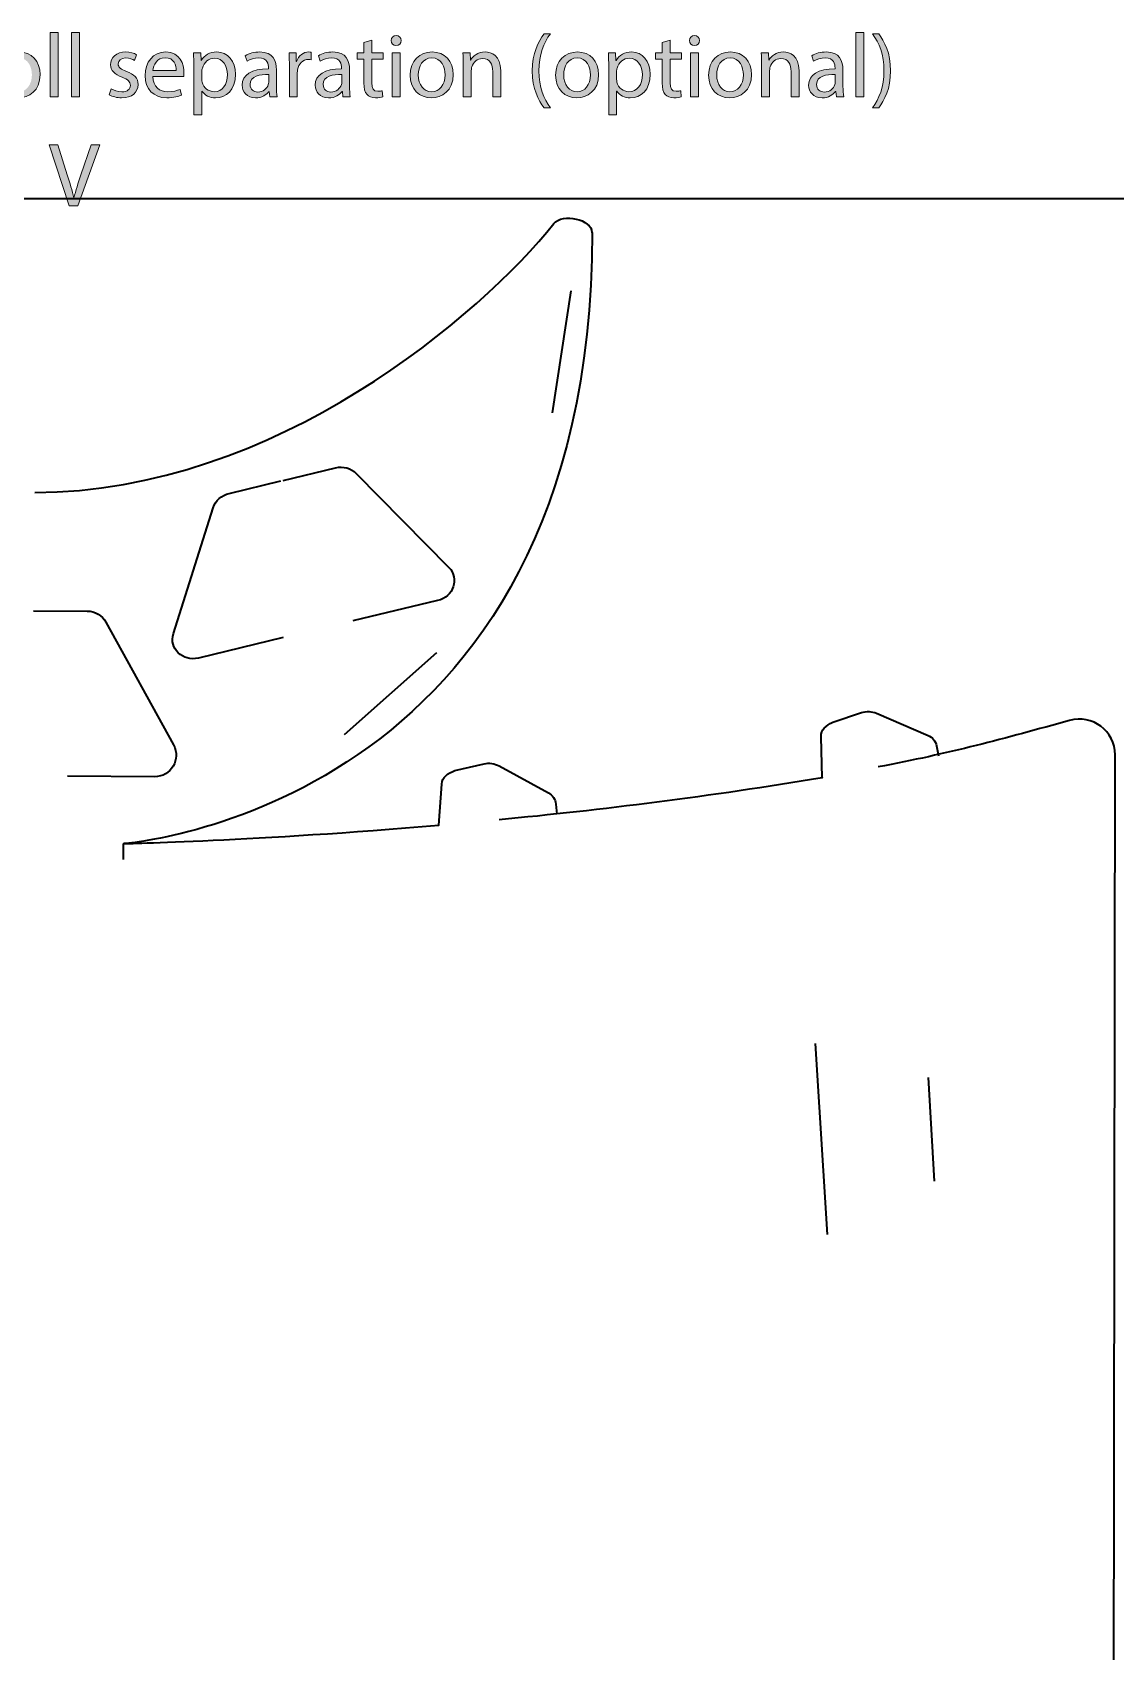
# Model space of a CAD drawing. Header units: inches. Extents: x 8 to 1056, y -872 to -100.
# Drawn here: x 488 to 639.4, y -326.5 to -100.2 of the extents above; entities that cross this region are included whole.
import ezdxf

# ---------------------------------------------------------------- set-up
doc = ezdxf.new("R2010")
doc.units = ezdxf.units.IN
doc.header["$MEASUREMENT"] = 0
doc.layers.add('Layer 1', color=7, linetype='Continuous')

# ---------------------------------------------------------------- blocks, each defined once
blk = doc.blocks.new('block 2')
at = {"layer": 'Layer 1', "true_color": 0x231f20}
h = blk.add_hatch(color=179, dxfattribs=at)
h.dxf.hatch_style = 2
h.paths.add_polyline_path([(490.5, -100.24), (491.61, -100.24), (491.61, -109.25), (490.5, -109.25)])
h = blk.add_hatch(color=179, dxfattribs=at)
h.dxf.hatch_style = 2
h.paths.add_polyline_path([(493.49, -100.24), (494.61, -100.24), (494.61, -109.25), (493.49, -109.25)])
h = blk.add_hatch(color=179, dxfattribs=at)
h.dxf.hatch_style = 2
edge = h.paths.add_edge_path()
edge.add_spline(control_points=[(535.43, -101.34), (535.43, -101.34), (535.43, -103.11), (535.43, -103.11), (535.43, -103.11), (537.03, -103.11), (537.03, -103.11), (537.03, -103.11), (537.03, -103.96), (537.03, -103.96), (537.03, -103.96), (535.43, -103.96), (535.43, -103.96), (535.43, -103.96), (535.43, -107.27), (535.43, -107.27), (535.43, -108.03), (535.64, -108.46), (536.27, -108.46), (536.56, -108.46), (536.77, -108.43), (536.91, -108.39), (536.91, -108.39), (536.96, -109.23), (536.96, -109.23), (536.75, -109.32), (536.41, -109.38), (535.97, -109.38), (535.45, -109.38), (535.03, -109.21), (534.77, -108.91), (534.45, -108.58), (534.34, -108.03), (534.34, -107.31), (534.34, -107.31), (534.34, -103.96), (534.34, -103.96), (534.34, -103.96), (533.38, -103.96), (533.38, -103.96), (533.38, -103.96), (533.38, -103.11), (533.38, -103.11), (533.38, -103.11), (534.34, -103.11), (534.34, -103.11), (534.34, -103.11), (534.34, -101.63), (534.34, -101.63), (534.34, -101.63), (535.43, -101.34), (535.43, -101.34)], knot_values=[0, 0, 0, 0, 1, 1, 1, 2, 2, 2, 3, 3, 3, 4, 4, 4, 5, 5, 5, 6, 6, 6, 7, 7, 7, 8, 8, 8, 9, 9, 9, 10, 10, 10, 11, 11, 11, 12, 12, 12, 13, 13, 13, 14, 14, 14, 15, 15, 15, 16, 16, 16, 17, 17, 17, 17], degree=3, periodic=1)
h = blk.add_hatch(color=179, dxfattribs=at)
h.dxf.hatch_style = 2
edge = h.paths.add_edge_path()
edge.add_spline(control_points=[(539.53, -101.38), (539.54, -101.76), (539.26, -102.06), (538.82, -102.06), (538.43, -102.06), (538.15, -101.76), (538.15, -101.38), (538.15, -100.99), (538.44, -100.68), (538.84, -100.68), (539.26, -100.68), (539.53, -100.99), (539.53, -101.38)], knot_values=[0, 0, 0, 0, 1, 1, 1, 2, 2, 2, 3, 3, 3, 4, 4, 4, 4], degree=3, periodic=1)
h.paths.add_polyline_path([(538.29, -109.25), (538.29, -103.11), (539.4, -103.11), (539.4, -109.25)])
h = blk.add_hatch(color=179, dxfattribs=at)
h.dxf.hatch_style = 2
edge = h.paths.add_edge_path()
edge.add_spline(control_points=[(560.4, -100.44), (559.47, -101.68), (558.8, -103.33), (558.8, -105.63), (558.8, -107.89), (559.49, -109.52), (560.4, -110.79), (560.4, -110.79), (559.52, -110.79), (559.52, -110.79), (558.72, -109.73), (557.86, -108.11), (557.86, -105.63), (557.87, -103.13), (558.72, -101.51), (559.52, -100.44), (559.52, -100.44), (560.4, -100.44), (560.4, -100.44)], knot_values=[0, 0, 0, 0, 1, 1, 1, 2, 2, 2, 3, 3, 3, 4, 4, 4, 5, 5, 5, 6, 6, 6, 6], degree=3, periodic=1)
h = blk.add_hatch(color=179, dxfattribs=at)
h.dxf.hatch_style = 2
edge = h.paths.add_edge_path()
edge.add_spline(control_points=[(577.12, -101.34), (577.12, -101.34), (577.12, -103.11), (577.12, -103.11), (577.12, -103.11), (578.72, -103.11), (578.72, -103.11), (578.72, -103.11), (578.72, -103.96), (578.72, -103.96), (578.72, -103.96), (577.12, -103.96), (577.12, -103.96), (577.12, -103.96), (577.12, -107.27), (577.12, -107.27), (577.12, -108.03), (577.34, -108.46), (577.96, -108.46), (578.25, -108.46), (578.47, -108.43), (578.61, -108.39), (578.61, -108.39), (578.66, -109.23), (578.66, -109.23), (578.44, -109.32), (578.1, -109.38), (577.67, -109.38), (577.15, -109.38), (576.73, -109.21), (576.46, -108.91), (576.14, -108.58), (576.03, -108.03), (576.03, -107.31), (576.03, -107.31), (576.03, -103.96), (576.03, -103.96), (576.03, -103.96), (575.08, -103.96), (575.08, -103.96), (575.08, -103.96), (575.08, -103.11), (575.08, -103.11), (575.08, -103.11), (576.03, -103.11), (576.03, -103.11), (576.03, -103.11), (576.03, -101.63), (576.03, -101.63), (576.03, -101.63), (577.12, -101.34), (577.12, -101.34)], knot_values=[0, 0, 0, 0, 1, 1, 1, 2, 2, 2, 3, 3, 3, 4, 4, 4, 5, 5, 5, 6, 6, 6, 7, 7, 7, 8, 8, 8, 9, 9, 9, 10, 10, 10, 11, 11, 11, 12, 12, 12, 13, 13, 13, 14, 14, 14, 15, 15, 15, 16, 16, 16, 17, 17, 17, 17], degree=3, periodic=1)
h = blk.add_hatch(color=179, dxfattribs=at)
h.dxf.hatch_style = 2
edge = h.paths.add_edge_path()
edge.add_spline(control_points=[(581.22, -101.38), (581.24, -101.76), (580.96, -102.06), (580.51, -102.06), (580.12, -102.06), (579.84, -101.76), (579.84, -101.38), (579.84, -100.99), (580.13, -100.68), (580.54, -100.68), (580.96, -100.68), (581.22, -100.99), (581.22, -101.38)], knot_values=[0, 0, 0, 0, 1, 1, 1, 2, 2, 2, 3, 3, 3, 4, 4, 4, 4], degree=3, periodic=1)
h.paths.add_polyline_path([(579.98, -109.25), (579.98, -103.11), (581.1, -103.11), (581.1, -109.25)])
h = blk.add_hatch(color=179, dxfattribs=at)
h.dxf.hatch_style = 2
h.paths.add_polyline_path([(603.09, -100.24), (604.21, -100.24), (604.21, -109.25), (603.09, -109.25)])
h = blk.add_hatch(color=179, dxfattribs=at)
h.dxf.hatch_style = 2
edge = h.paths.add_edge_path()
edge.add_spline(control_points=[(605.42, -110.79), (606.32, -109.53), (607.02, -107.88), (607.02, -105.59), (607.02, -103.32), (606.33, -101.7), (605.42, -100.44), (605.42, -100.44), (606.28, -100.44), (606.28, -100.44), (607.09, -101.48), (607.94, -103.11), (607.94, -105.61), (607.94, -108.1), (607.09, -109.71), (606.28, -110.79), (606.28, -110.79), (605.42, -110.79), (605.42, -110.79)], knot_values=[0, 0, 0, 0, 1, 1, 1, 2, 2, 2, 3, 3, 3, 4, 4, 4, 5, 5, 5, 6, 6, 6, 6], degree=3, periodic=1)
h = blk.add_hatch(color=179, dxfattribs=at)
h.dxf.hatch_style = 2
edge = h.paths.add_edge_path()
edge.add_spline(control_points=[(489.09, -106.13), (489.09, -108.4), (487.51, -109.39), (486.03, -109.39), (484.36, -109.39), (483.08, -108.17), (483.08, -106.23), (483.08, -104.17), (484.43, -102.97), (486.13, -102.97), (487.89, -102.97), (489.09, -104.25), (489.09, -106.13)], knot_values=[0, 0, 0, 0, 1, 1, 1, 2, 2, 2, 3, 3, 3, 4, 4, 4, 4], degree=3, periodic=1)
edge = h.paths.add_edge_path()
edge.add_spline(control_points=[(484.21, -106.19), (484.21, -107.54), (484.98, -108.55), (486.08, -108.55), (487.14, -108.55), (487.94, -107.55), (487.94, -106.17), (487.94, -105.12), (487.42, -103.8), (486.1, -103.8), (484.78, -103.8), (484.21, -105.02), (484.21, -106.19)], knot_values=[0, 0, 0, 0, 1, 1, 1, 2, 2, 2, 3, 3, 3, 4, 4, 4, 4], degree=3, periodic=1)
h = blk.add_hatch(color=179, dxfattribs=at)
h.dxf.hatch_style = 2
edge = h.paths.add_edge_path()
edge.add_spline(control_points=[(499.03, -108.11), (499.36, -108.32), (499.94, -108.55), (500.5, -108.55), (501.32, -108.55), (501.7, -108.15), (501.7, -107.64), (501.7, -107.11), (501.38, -106.81), (500.55, -106.51), (499.45, -106.12), (498.93, -105.51), (498.93, -104.77), (498.93, -103.78), (499.73, -102.97), (501.05, -102.97), (501.67, -102.97), (502.22, -103.14), (502.56, -103.35), (502.56, -103.35), (502.28, -104.16), (502.28, -104.16), (502.04, -104.01), (501.6, -103.8), (501.02, -103.8), (500.36, -103.8), (500, -104.19), (500, -104.64), (500, -105.15), (500.36, -105.38), (501.16, -105.68), (502.23, -106.09), (502.78, -106.62), (502.78, -107.54), (502.78, -108.62), (501.94, -109.38), (500.48, -109.38), (499.8, -109.38), (499.18, -109.21), (498.75, -108.96), (498.75, -108.96), (499.03, -108.11), (499.03, -108.11)], knot_values=[0, 0, 0, 0, 1, 1, 1, 2, 2, 2, 3, 3, 3, 4, 4, 4, 5, 5, 5, 6, 6, 6, 7, 7, 7, 8, 8, 8, 9, 9, 9, 10, 10, 10, 11, 11, 11, 12, 12, 12, 13, 13, 13, 14, 14, 14, 14], degree=3, periodic=1)
h = blk.add_hatch(color=179, dxfattribs=at)
h.dxf.hatch_style = 2
edge = h.paths.add_edge_path()
edge.add_spline(control_points=[(504.83, -106.38), (504.86, -107.89), (505.82, -108.52), (506.94, -108.52), (507.74, -108.52), (508.22, -108.38), (508.64, -108.2), (508.64, -108.2), (508.83, -109), (508.83, -109), (508.44, -109.18), (507.77, -109.38), (506.79, -109.38), (504.9, -109.38), (503.77, -108.13), (503.77, -106.28), (503.77, -104.43), (504.86, -102.97), (506.65, -102.97), (508.66, -102.97), (509.19, -104.73), (509.19, -105.86), (509.19, -106.09), (509.16, -106.27), (509.15, -106.38), (509.15, -106.38), (504.83, -106.38), (504.83, -106.38)], knot_values=[0, 0, 0, 0, 1, 1, 1, 2, 2, 2, 3, 3, 3, 4, 4, 4, 5, 5, 5, 6, 6, 6, 7, 7, 7, 8, 8, 8, 9, 9, 9, 9], degree=3, periodic=1)
edge = h.paths.add_edge_path()
edge.add_spline(control_points=[(508.11, -105.58), (508.12, -104.87), (507.82, -103.77), (506.56, -103.77), (505.43, -103.77), (504.94, -104.81), (504.85, -105.58), (504.85, -105.58), (508.11, -105.58), (508.11, -105.58)], knot_values=[0, 0, 0, 0, 1, 1, 1, 2, 2, 2, 3, 3, 3, 3], degree=3, periodic=1)
h = blk.add_hatch(color=179, dxfattribs=at)
h.dxf.hatch_style = 2
edge = h.paths.add_edge_path()
edge.add_spline(control_points=[(510.57, -105.11), (510.57, -104.32), (510.55, -103.69), (510.52, -103.11), (510.52, -103.11), (511.53, -103.11), (511.53, -103.11), (511.53, -103.11), (511.58, -104.16), (511.58, -104.16), (511.58, -104.16), (511.6, -104.16), (511.6, -104.16), (512.06, -103.41), (512.78, -102.97), (513.79, -102.97), (515.27, -102.97), (516.39, -104.22), (516.39, -106.09), (516.39, -108.3), (515.04, -109.39), (513.6, -109.39), (512.78, -109.39), (512.07, -109.04), (511.7, -108.43), (511.7, -108.43), (511.68, -108.43), (511.68, -108.43), (511.68, -108.43), (511.68, -111.77), (511.68, -111.77), (511.68, -111.77), (510.57, -111.77), (510.57, -111.77), (510.57, -111.77), (510.57, -105.11), (510.57, -105.11)], knot_values=[0, 0, 0, 0, 1, 1, 1, 2, 2, 2, 3, 3, 3, 4, 4, 4, 5, 5, 5, 6, 6, 6, 7, 7, 7, 8, 8, 8, 9, 9, 9, 10, 10, 10, 11, 11, 11, 12, 12, 12, 12], degree=3, periodic=1)
edge = h.paths.add_edge_path()
edge.add_spline(control_points=[(511.68, -106.75), (511.68, -106.92), (511.7, -107.07), (511.73, -107.21), (511.93, -107.98), (512.61, -108.52), (513.41, -108.52), (514.59, -108.52), (515.27, -107.55), (515.27, -106.14), (515.27, -104.91), (514.63, -103.85), (513.44, -103.85), (512.68, -103.85), (511.97, -104.4), (511.76, -105.24), (511.72, -105.38), (511.68, -105.54), (511.68, -105.7), (511.68, -105.7), (511.68, -106.75), (511.68, -106.75)], knot_values=[0, 0, 0, 0, 1, 1, 1, 2, 2, 2, 3, 3, 3, 4, 4, 4, 5, 5, 5, 6, 6, 6, 7, 7, 7, 7], degree=3, periodic=1)
h = blk.add_hatch(color=179, dxfattribs=at)
h.dxf.hatch_style = 2
edge = h.paths.add_edge_path()
edge.add_spline(control_points=[(521.2, -109.25), (521.2, -109.25), (521.11, -108.48), (521.11, -108.48), (521.11, -108.48), (521.08, -108.48), (521.08, -108.48), (520.73, -108.96), (520.07, -109.39), (519.2, -109.39), (517.95, -109.39), (517.32, -108.52), (517.32, -107.63), (517.32, -106.14), (518.64, -105.33), (521.01, -105.34), (521.01, -105.34), (521.01, -105.21), (521.01, -105.21), (521.01, -104.71), (520.87, -103.79), (519.62, -103.79), (519.04, -103.79), (518.45, -103.97), (518.02, -104.25), (518.02, -104.25), (517.76, -103.51), (517.76, -103.51), (518.27, -103.18), (519.01, -102.97), (519.78, -102.97), (521.66, -102.97), (522.12, -104.25), (522.12, -105.48), (522.12, -105.48), (522.12, -107.78), (522.12, -107.78), (522.12, -108.31), (522.14, -108.83), (522.22, -109.25), (522.22, -109.25), (521.2, -109.25), (521.2, -109.25)], knot_values=[0, 0, 0, 0, 1, 1, 1, 2, 2, 2, 3, 3, 3, 4, 4, 4, 5, 5, 5, 6, 6, 6, 7, 7, 7, 8, 8, 8, 9, 9, 9, 10, 10, 10, 11, 11, 11, 12, 12, 12, 13, 13, 13, 14, 14, 14, 14], degree=3, periodic=1)
edge = h.paths.add_edge_path()
edge.add_spline(control_points=[(521.04, -106.12), (519.82, -106.09), (518.44, -106.31), (518.44, -107.5), (518.44, -108.22), (518.92, -108.57), (519.49, -108.57), (520.29, -108.57), (520.8, -108.06), (520.97, -107.54), (521.01, -107.42), (521.04, -107.3), (521.04, -107.18), (521.04, -107.18), (521.04, -106.12), (521.04, -106.12)], knot_values=[0, 0, 0, 0, 1, 1, 1, 2, 2, 2, 3, 3, 3, 4, 4, 4, 5, 5, 5, 5], degree=3, periodic=1)
h = blk.add_hatch(color=179, dxfattribs=at)
h.dxf.hatch_style = 2
edge = h.paths.add_edge_path()
edge.add_spline(control_points=[(523.92, -105.02), (523.92, -104.3), (523.91, -103.68), (523.87, -103.11), (523.87, -103.11), (524.85, -103.11), (524.85, -103.11), (524.85, -103.11), (524.89, -104.31), (524.89, -104.31), (524.89, -104.31), (524.94, -104.31), (524.94, -104.31), (525.22, -103.49), (525.89, -102.97), (526.64, -102.97), (526.77, -102.97), (526.86, -102.98), (526.96, -103), (526.96, -103), (526.96, -104.06), (526.96, -104.06), (526.84, -104.03), (526.73, -104.02), (526.58, -104.02), (525.79, -104.02), (525.23, -104.62), (525.08, -105.45), (525.05, -105.61), (525.03, -105.79), (525.03, -105.98), (525.03, -105.98), (525.03, -109.25), (525.03, -109.25), (525.03, -109.25), (523.92, -109.25), (523.92, -109.25), (523.92, -109.25), (523.92, -105.02), (523.92, -105.02)], knot_values=[0, 0, 0, 0, 1, 1, 1, 2, 2, 2, 3, 3, 3, 4, 4, 4, 5, 5, 5, 6, 6, 6, 7, 7, 7, 8, 8, 8, 9, 9, 9, 10, 10, 10, 11, 11, 11, 12, 12, 12, 13, 13, 13, 13], degree=3, periodic=1)
h = blk.add_hatch(color=179, dxfattribs=at)
h.dxf.hatch_style = 2
edge = h.paths.add_edge_path()
edge.add_spline(control_points=[(531.41, -109.25), (531.41, -109.25), (531.33, -108.48), (531.33, -108.48), (531.33, -108.48), (531.29, -108.48), (531.29, -108.48), (530.94, -108.96), (530.28, -109.39), (529.41, -109.39), (528.16, -109.39), (527.53, -108.52), (527.53, -107.63), (527.53, -106.14), (528.85, -105.33), (531.22, -105.34), (531.22, -105.34), (531.22, -105.21), (531.22, -105.21), (531.22, -104.71), (531.08, -103.79), (529.83, -103.79), (529.26, -103.79), (528.66, -103.97), (528.23, -104.25), (528.23, -104.25), (527.97, -103.51), (527.97, -103.51), (528.48, -103.18), (529.22, -102.97), (529.99, -102.97), (531.87, -102.97), (532.33, -104.25), (532.33, -105.48), (532.33, -105.48), (532.33, -107.78), (532.33, -107.78), (532.33, -108.31), (532.35, -108.83), (532.43, -109.25), (532.43, -109.25), (531.41, -109.25), (531.41, -109.25)], knot_values=[0, 0, 0, 0, 1, 1, 1, 2, 2, 2, 3, 3, 3, 4, 4, 4, 5, 5, 5, 6, 6, 6, 7, 7, 7, 8, 8, 8, 9, 9, 9, 10, 10, 10, 11, 11, 11, 12, 12, 12, 13, 13, 13, 14, 14, 14, 14], degree=3, periodic=1)
edge = h.paths.add_edge_path()
edge.add_spline(control_points=[(531.25, -106.12), (530.03, -106.09), (528.65, -106.31), (528.65, -107.5), (528.65, -108.22), (529.13, -108.57), (529.7, -108.57), (530.5, -108.57), (531.01, -108.06), (531.19, -107.54), (531.22, -107.42), (531.25, -107.3), (531.25, -107.18), (531.25, -107.18), (531.25, -106.12), (531.25, -106.12)], knot_values=[0, 0, 0, 0, 1, 1, 1, 2, 2, 2, 3, 3, 3, 4, 4, 4, 5, 5, 5, 5], degree=3, periodic=1)
h = blk.add_hatch(color=179, dxfattribs=at)
h.dxf.hatch_style = 2
edge = h.paths.add_edge_path()
edge.add_spline(control_points=[(546.82, -106.13), (546.82, -108.4), (545.24, -109.39), (543.76, -109.39), (542.1, -109.39), (540.81, -108.17), (540.81, -106.23), (540.81, -104.17), (542.16, -102.97), (543.86, -102.97), (545.63, -102.97), (546.82, -104.25), (546.82, -106.13)], knot_values=[0, 0, 0, 0, 1, 1, 1, 2, 2, 2, 3, 3, 3, 4, 4, 4, 4], degree=3, periodic=1)
edge = h.paths.add_edge_path()
edge.add_spline(control_points=[(541.94, -106.19), (541.94, -107.54), (542.72, -108.55), (543.81, -108.55), (544.88, -108.55), (545.68, -107.55), (545.68, -106.17), (545.68, -105.12), (545.16, -103.8), (543.83, -103.8), (542.51, -103.8), (541.94, -105.02), (541.94, -106.19)], knot_values=[0, 0, 0, 0, 1, 1, 1, 2, 2, 2, 3, 3, 3, 4, 4, 4, 4], degree=3, periodic=1)
h = blk.add_hatch(color=179, dxfattribs=at)
h.dxf.hatch_style = 2
edge = h.paths.add_edge_path()
edge.add_spline(control_points=[(548.23, -104.77), (548.23, -104.13), (548.22, -103.61), (548.18, -103.11), (548.18, -103.11), (549.17, -103.11), (549.17, -103.11), (549.17, -103.11), (549.23, -104.12), (549.23, -104.12), (549.23, -104.12), (549.26, -104.12), (549.26, -104.12), (549.56, -103.54), (550.27, -102.97), (551.29, -102.97), (552.14, -102.97), (553.46, -103.47), (553.46, -105.58), (553.46, -105.58), (553.46, -109.25), (553.46, -109.25), (553.46, -109.25), (552.34, -109.25), (552.34, -109.25), (552.34, -109.25), (552.34, -105.71), (552.34, -105.71), (552.34, -104.72), (551.98, -103.89), (550.92, -103.89), (550.18, -103.89), (549.61, -104.41), (549.42, -105.04), (549.37, -105.18), (549.35, -105.37), (549.35, -105.56), (549.35, -105.56), (549.35, -109.25), (549.35, -109.25), (549.35, -109.25), (548.23, -109.25), (548.23, -109.25), (548.23, -109.25), (548.23, -104.77), (548.23, -104.77)], knot_values=[0, 0, 0, 0, 1, 1, 1, 2, 2, 2, 3, 3, 3, 4, 4, 4, 5, 5, 5, 6, 6, 6, 7, 7, 7, 8, 8, 8, 9, 9, 9, 10, 10, 10, 11, 11, 11, 12, 12, 12, 13, 13, 13, 14, 14, 14, 15, 15, 15, 15], degree=3, periodic=1)
h = blk.add_hatch(color=179, dxfattribs=at)
h.dxf.hatch_style = 2
edge = h.paths.add_edge_path()
edge.add_spline(control_points=[(567.14, -106.13), (567.14, -108.4), (565.56, -109.39), (564.08, -109.39), (562.41, -109.39), (561.13, -108.17), (561.13, -106.23), (561.13, -104.17), (562.48, -102.97), (564.18, -102.97), (565.95, -102.97), (567.14, -104.25), (567.14, -106.13)], knot_values=[0, 0, 0, 0, 1, 1, 1, 2, 2, 2, 3, 3, 3, 4, 4, 4, 4], degree=3, periodic=1)
edge = h.paths.add_edge_path()
edge.add_spline(control_points=[(562.26, -106.19), (562.26, -107.54), (563.04, -108.55), (564.13, -108.55), (565.2, -108.55), (566, -107.55), (566, -106.17), (566, -105.12), (565.48, -103.8), (564.15, -103.8), (562.83, -103.8), (562.26, -105.02), (562.26, -106.19)], knot_values=[0, 0, 0, 0, 1, 1, 1, 2, 2, 2, 3, 3, 3, 4, 4, 4, 4], degree=3, periodic=1)
h = blk.add_hatch(color=179, dxfattribs=at)
h.dxf.hatch_style = 2
edge = h.paths.add_edge_path()
edge.add_spline(control_points=[(568.55, -105.11), (568.55, -104.32), (568.52, -103.69), (568.5, -103.11), (568.5, -103.11), (569.5, -103.11), (569.5, -103.11), (569.5, -103.11), (569.55, -104.16), (569.55, -104.16), (569.55, -104.16), (569.58, -104.16), (569.58, -104.16), (570.03, -103.41), (570.76, -102.97), (571.76, -102.97), (573.25, -102.97), (574.36, -104.22), (574.36, -106.09), (574.36, -108.3), (573.02, -109.39), (571.57, -109.39), (570.76, -109.39), (570.05, -109.04), (569.68, -108.43), (569.68, -108.43), (569.65, -108.43), (569.65, -108.43), (569.65, -108.43), (569.65, -111.77), (569.65, -111.77), (569.65, -111.77), (568.55, -111.77), (568.55, -111.77), (568.55, -111.77), (568.55, -105.11), (568.55, -105.11)], knot_values=[0, 0, 0, 0, 1, 1, 1, 2, 2, 2, 3, 3, 3, 4, 4, 4, 5, 5, 5, 6, 6, 6, 7, 7, 7, 8, 8, 8, 9, 9, 9, 10, 10, 10, 11, 11, 11, 12, 12, 12, 12], degree=3, periodic=1)
edge = h.paths.add_edge_path()
edge.add_spline(control_points=[(569.65, -106.75), (569.65, -106.92), (569.68, -107.07), (569.7, -107.21), (569.91, -107.98), (570.58, -108.52), (571.38, -108.52), (572.56, -108.52), (573.25, -107.55), (573.25, -106.14), (573.25, -104.91), (572.6, -103.85), (571.42, -103.85), (570.66, -103.85), (569.95, -104.4), (569.73, -105.24), (569.69, -105.38), (569.65, -105.54), (569.65, -105.7), (569.65, -105.7), (569.65, -106.75), (569.65, -106.75)], knot_values=[0, 0, 0, 0, 1, 1, 1, 2, 2, 2, 3, 3, 3, 4, 4, 4, 5, 5, 5, 6, 6, 6, 7, 7, 7, 7], degree=3, periodic=1)
h = blk.add_hatch(color=179, dxfattribs=at)
h.dxf.hatch_style = 2
edge = h.paths.add_edge_path()
edge.add_spline(control_points=[(588.51, -106.13), (588.51, -108.4), (586.94, -109.39), (585.45, -109.39), (583.79, -109.39), (582.51, -108.17), (582.51, -106.23), (582.51, -104.17), (583.85, -102.97), (585.55, -102.97), (587.32, -102.97), (588.51, -104.25), (588.51, -106.13)], knot_values=[0, 0, 0, 0, 1, 1, 1, 2, 2, 2, 3, 3, 3, 4, 4, 4, 4], degree=3, periodic=1)
edge = h.paths.add_edge_path()
edge.add_spline(control_points=[(583.64, -106.19), (583.64, -107.54), (584.41, -108.55), (585.5, -108.55), (586.57, -108.55), (587.37, -107.55), (587.37, -106.17), (587.37, -105.12), (586.85, -103.8), (585.53, -103.8), (584.21, -103.8), (583.64, -105.02), (583.64, -106.19)], knot_values=[0, 0, 0, 0, 1, 1, 1, 2, 2, 2, 3, 3, 3, 4, 4, 4, 4], degree=3, periodic=1)
h = blk.add_hatch(color=179, dxfattribs=at)
h.dxf.hatch_style = 2
edge = h.paths.add_edge_path()
edge.add_spline(control_points=[(589.92, -104.77), (589.92, -104.13), (589.91, -103.61), (589.87, -103.11), (589.87, -103.11), (590.86, -103.11), (590.86, -103.11), (590.86, -103.11), (590.93, -104.12), (590.93, -104.12), (590.93, -104.12), (590.95, -104.12), (590.95, -104.12), (591.26, -103.54), (591.97, -102.97), (592.98, -102.97), (593.83, -102.97), (595.15, -103.47), (595.15, -105.58), (595.15, -105.58), (595.15, -109.25), (595.15, -109.25), (595.15, -109.25), (594.04, -109.25), (594.04, -109.25), (594.04, -109.25), (594.04, -105.71), (594.04, -105.71), (594.04, -104.72), (593.67, -103.89), (592.61, -103.89), (591.88, -103.89), (591.31, -104.41), (591.12, -105.04), (591.07, -105.18), (591.04, -105.37), (591.04, -105.56), (591.04, -105.56), (591.04, -109.25), (591.04, -109.25), (591.04, -109.25), (589.92, -109.25), (589.92, -109.25), (589.92, -109.25), (589.92, -104.77), (589.92, -104.77)], knot_values=[0, 0, 0, 0, 1, 1, 1, 2, 2, 2, 3, 3, 3, 4, 4, 4, 5, 5, 5, 6, 6, 6, 7, 7, 7, 8, 8, 8, 9, 9, 9, 10, 10, 10, 11, 11, 11, 12, 12, 12, 13, 13, 13, 14, 14, 14, 15, 15, 15, 15], degree=3, periodic=1)
h = blk.add_hatch(color=179, dxfattribs=at)
h.dxf.hatch_style = 2
edge = h.paths.add_edge_path()
edge.add_spline(control_points=[(600.37, -109.25), (600.37, -109.25), (600.29, -108.48), (600.29, -108.48), (600.29, -108.48), (600.25, -108.48), (600.25, -108.48), (599.9, -108.96), (599.24, -109.39), (598.37, -109.39), (597.12, -109.39), (596.49, -108.52), (596.49, -107.63), (596.49, -106.14), (597.81, -105.33), (600.18, -105.34), (600.18, -105.34), (600.18, -105.21), (600.18, -105.21), (600.18, -104.71), (600.04, -103.79), (598.79, -103.79), (598.22, -103.79), (597.62, -103.97), (597.19, -104.25), (597.19, -104.25), (596.93, -103.51), (596.93, -103.51), (597.44, -103.18), (598.18, -102.97), (598.95, -102.97), (600.83, -102.97), (601.29, -104.25), (601.29, -105.48), (601.29, -105.48), (601.29, -107.78), (601.29, -107.78), (601.29, -108.31), (601.31, -108.83), (601.39, -109.25), (601.39, -109.25), (600.37, -109.25), (600.37, -109.25)], knot_values=[0, 0, 0, 0, 1, 1, 1, 2, 2, 2, 3, 3, 3, 4, 4, 4, 5, 5, 5, 6, 6, 6, 7, 7, 7, 8, 8, 8, 9, 9, 9, 10, 10, 10, 11, 11, 11, 12, 12, 12, 13, 13, 13, 14, 14, 14, 14], degree=3, periodic=1)
edge = h.paths.add_edge_path()
edge.add_spline(control_points=[(600.21, -106.12), (598.99, -106.09), (597.61, -106.31), (597.61, -107.5), (597.61, -108.22), (598.09, -108.57), (598.66, -108.57), (599.46, -108.57), (599.97, -108.06), (600.15, -107.54), (600.18, -107.42), (600.21, -107.3), (600.21, -107.18), (600.21, -107.18), (600.21, -106.12), (600.21, -106.12)], knot_values=[0, 0, 0, 0, 1, 1, 1, 2, 2, 2, 3, 3, 3, 4, 4, 4, 5, 5, 5, 5], degree=3, periodic=1)
h = blk.add_hatch(color=179, dxfattribs=at)
h.dxf.hatch_style = 2
edge = h.paths.add_edge_path()
edge.add_spline(control_points=[(493.14, -124.49), (493.14, -124.49), (490.35, -115.93), (490.35, -115.93), (490.35, -115.93), (491.54, -115.93), (491.54, -115.93), (491.54, -115.93), (492.88, -120.15), (492.88, -120.15), (493.25, -121.3), (493.56, -122.35), (493.79, -123.35), (493.79, -123.35), (493.82, -123.35), (493.82, -123.35), (494.06, -122.36), (494.41, -121.28), (494.79, -120.16), (494.79, -120.16), (496.24, -115.93), (496.24, -115.93), (496.24, -115.93), (497.42, -115.93), (497.42, -115.93), (497.42, -115.93), (494.36, -124.49), (494.36, -124.49), (494.36, -124.49), (493.14, -124.49), (493.14, -124.49)], knot_values=[0, 0, 0, 0, 1, 1, 1, 2, 2, 2, 3, 3, 3, 4, 4, 4, 5, 5, 5, 6, 6, 6, 7, 7, 7, 8, 8, 8, 9, 9, 9, 10, 10, 10, 10], degree=3, periodic=1)
at = {"layer": 'Layer 1', "lineweight": 0}
for points in [[(490.5, -100.24), (491.61, -100.24), (491.61, -109.25), (490.5, -109.25), (490.5, -100.24)], [(493.49, -100.24), (494.61, -100.24), (494.61, -109.25), (493.49, -109.25), (493.49, -100.24)], [(603.09, -100.24), (604.21, -100.24), (604.21, -109.25), (603.09, -109.25), (603.09, -100.24)], [(538.29, -109.25), (538.29, -103.11), (539.4, -103.11), (539.4, -109.25), (538.29, -109.25)], [(579.98, -109.25), (579.98, -103.11), (581.1, -103.11), (581.1, -109.25), (579.98, -109.25)]]:
    blk.add_lwpolyline(points, dxfattribs=at)
for points, knots in [([(535.43, -101.34), (535.43, -101.34), (535.43, -103.11), (535.43, -103.11), (535.43, -103.11), (537.03, -103.11), (537.03, -103.11), (537.03, -103.11), (537.03, -103.96), (537.03, -103.96), (537.03, -103.96), (535.43, -103.96), (535.43, -103.96), (535.43, -103.96), (535.43, -107.27), (535.43, -107.27), (535.43, -108.03), (535.64, -108.46), (536.27, -108.46), (536.56, -108.46), (536.77, -108.43), (536.91, -108.39), (536.91, -108.39), (536.96, -109.23), (536.96, -109.23), (536.75, -109.32), (536.41, -109.38), (535.97, -109.38), (535.45, -109.38), (535.03, -109.21), (534.77, -108.91), (534.45, -108.58), (534.34, -108.03), (534.34, -107.31), (534.34, -107.31), (534.34, -103.96), (534.34, -103.96), (534.34, -103.96), (533.38, -103.96), (533.38, -103.96), (533.38, -103.96), (533.38, -103.11), (533.38, -103.11), (533.38, -103.11), (534.34, -103.11), (534.34, -103.11), (534.34, -103.11), (534.34, -101.63), (534.34, -101.63), (534.34, -101.63), (535.43, -101.34), (535.43, -101.34)], [0, 0, 0, 0, 1, 1, 1, 2, 2, 2, 3, 3, 3, 4, 4, 4, 5, 5, 5, 6, 6, 6, 7, 7, 7, 8, 8, 8, 9, 9, 9, 10, 10, 10, 11, 11, 11, 12, 12, 12, 13, 13, 13, 14, 14, 14, 15, 15, 15, 16, 16, 16, 17, 17, 17, 17]), ([(539.53, -101.38), (539.54, -101.76), (539.26, -102.06), (538.82, -102.06), (538.43, -102.06), (538.15, -101.76), (538.15, -101.38), (538.15, -100.99), (538.44, -100.68), (538.84, -100.68), (539.26, -100.68), (539.53, -100.99), (539.53, -101.38)], [0, 0, 0, 0, 1, 1, 1, 2, 2, 2, 3, 3, 3, 4, 4, 4, 4]), ([(560.4, -100.44), (559.47, -101.68), (558.8, -103.33), (558.8, -105.63), (558.8, -107.89), (559.49, -109.52), (560.4, -110.79), (560.4, -110.79), (559.52, -110.79), (559.52, -110.79), (558.72, -109.73), (557.86, -108.11), (557.86, -105.63), (557.87, -103.13), (558.72, -101.51), (559.52, -100.44), (559.52, -100.44), (560.4, -100.44), (560.4, -100.44)], [0, 0, 0, 0, 1, 1, 1, 2, 2, 2, 3, 3, 3, 4, 4, 4, 5, 5, 5, 6, 6, 6, 6]), ([(577.12, -101.34), (577.12, -101.34), (577.12, -103.11), (577.12, -103.11), (577.12, -103.11), (578.72, -103.11), (578.72, -103.11), (578.72, -103.11), (578.72, -103.96), (578.72, -103.96), (578.72, -103.96), (577.12, -103.96), (577.12, -103.96), (577.12, -103.96), (577.12, -107.27), (577.12, -107.27), (577.12, -108.03), (577.34, -108.46), (577.96, -108.46), (578.25, -108.46), (578.47, -108.43), (578.61, -108.39), (578.61, -108.39), (578.66, -109.23), (578.66, -109.23), (578.44, -109.32), (578.1, -109.38), (577.67, -109.38), (577.15, -109.38), (576.73, -109.21), (576.46, -108.91), (576.14, -108.58), (576.03, -108.03), (576.03, -107.31), (576.03, -107.31), (576.03, -103.96), (576.03, -103.96), (576.03, -103.96), (575.08, -103.96), (575.08, -103.96), (575.08, -103.96), (575.08, -103.11), (575.08, -103.11), (575.08, -103.11), (576.03, -103.11), (576.03, -103.11), (576.03, -103.11), (576.03, -101.63), (576.03, -101.63), (576.03, -101.63), (577.12, -101.34), (577.12, -101.34)], [0, 0, 0, 0, 1, 1, 1, 2, 2, 2, 3, 3, 3, 4, 4, 4, 5, 5, 5, 6, 6, 6, 7, 7, 7, 8, 8, 8, 9, 9, 9, 10, 10, 10, 11, 11, 11, 12, 12, 12, 13, 13, 13, 14, 14, 14, 15, 15, 15, 16, 16, 16, 17, 17, 17, 17]), ([(581.22, -101.38), (581.24, -101.76), (580.96, -102.06), (580.51, -102.06), (580.12, -102.06), (579.84, -101.76), (579.84, -101.38), (579.84, -100.99), (580.13, -100.68), (580.54, -100.68), (580.96, -100.68), (581.22, -100.99), (581.22, -101.38)], [0, 0, 0, 0, 1, 1, 1, 2, 2, 2, 3, 3, 3, 4, 4, 4, 4]), ([(605.42, -110.79), (606.32, -109.53), (607.02, -107.88), (607.02, -105.59), (607.02, -103.32), (606.33, -101.7), (605.42, -100.44), (605.42, -100.44), (606.28, -100.44), (606.28, -100.44), (607.09, -101.48), (607.94, -103.11), (607.94, -105.61), (607.94, -108.1), (607.09, -109.71), (606.28, -110.79), (606.28, -110.79), (605.42, -110.79), (605.42, -110.79)], [0, 0, 0, 0, 1, 1, 1, 2, 2, 2, 3, 3, 3, 4, 4, 4, 5, 5, 5, 6, 6, 6, 6]), ([(489.09, -106.13), (489.09, -108.4), (487.51, -109.39), (486.03, -109.39), (484.36, -109.39), (483.08, -108.17), (483.08, -106.23), (483.08, -104.17), (484.43, -102.97), (486.13, -102.97), (487.89, -102.97), (489.09, -104.25), (489.09, -106.13)], [0, 0, 0, 0, 1, 1, 1, 2, 2, 2, 3, 3, 3, 4, 4, 4, 4]), ([(499.03, -108.11), (499.36, -108.32), (499.94, -108.55), (500.5, -108.55), (501.32, -108.55), (501.7, -108.15), (501.7, -107.64), (501.7, -107.11), (501.38, -106.81), (500.55, -106.51), (499.45, -106.12), (498.93, -105.51), (498.93, -104.77), (498.93, -103.78), (499.73, -102.97), (501.05, -102.97), (501.67, -102.97), (502.22, -103.14), (502.56, -103.35), (502.56, -103.35), (502.28, -104.16), (502.28, -104.16), (502.04, -104.01), (501.6, -103.8), (501.02, -103.8), (500.36, -103.8), (500, -104.19), (500, -104.64), (500, -105.15), (500.36, -105.38), (501.16, -105.68), (502.23, -106.09), (502.78, -106.62), (502.78, -107.54), (502.78, -108.62), (501.94, -109.38), (500.48, -109.38), (499.8, -109.38), (499.18, -109.21), (498.75, -108.96), (498.75, -108.96), (499.03, -108.11), (499.03, -108.11)], [0, 0, 0, 0, 1, 1, 1, 2, 2, 2, 3, 3, 3, 4, 4, 4, 5, 5, 5, 6, 6, 6, 7, 7, 7, 8, 8, 8, 9, 9, 9, 10, 10, 10, 11, 11, 11, 12, 12, 12, 13, 13, 13, 14, 14, 14, 14]), ([(504.83, -106.38), (504.86, -107.89), (505.82, -108.52), (506.94, -108.52), (507.74, -108.52), (508.22, -108.38), (508.64, -108.2), (508.64, -108.2), (508.83, -109), (508.83, -109), (508.44, -109.18), (507.77, -109.38), (506.79, -109.38), (504.9, -109.38), (503.77, -108.13), (503.77, -106.28), (503.77, -104.43), (504.86, -102.97), (506.65, -102.97), (508.66, -102.97), (509.19, -104.73), (509.19, -105.86), (509.19, -106.09), (509.16, -106.27), (509.15, -106.38), (509.15, -106.38), (504.83, -106.38), (504.83, -106.38)], [0, 0, 0, 0, 1, 1, 1, 2, 2, 2, 3, 3, 3, 4, 4, 4, 5, 5, 5, 6, 6, 6, 7, 7, 7, 8, 8, 8, 9, 9, 9, 9]), ([(508.11, -105.58), (508.12, -104.87), (507.82, -103.77), (506.56, -103.77), (505.43, -103.77), (504.94, -104.81), (504.85, -105.58), (504.85, -105.58), (508.11, -105.58), (508.11, -105.58)], [0, 0, 0, 0, 1, 1, 1, 2, 2, 2, 3, 3, 3, 3]), ([(510.57, -105.11), (510.57, -104.32), (510.55, -103.69), (510.52, -103.11), (510.52, -103.11), (511.53, -103.11), (511.53, -103.11), (511.53, -103.11), (511.58, -104.16), (511.58, -104.16), (511.58, -104.16), (511.6, -104.16), (511.6, -104.16), (512.06, -103.41), (512.78, -102.97), (513.79, -102.97), (515.27, -102.97), (516.39, -104.22), (516.39, -106.09), (516.39, -108.3), (515.04, -109.39), (513.6, -109.39), (512.78, -109.39), (512.07, -109.04), (511.7, -108.43), (511.7, -108.43), (511.68, -108.43), (511.68, -108.43), (511.68, -108.43), (511.68, -111.77), (511.68, -111.77), (511.68, -111.77), (510.57, -111.77), (510.57, -111.77), (510.57, -111.77), (510.57, -105.11), (510.57, -105.11)], [0, 0, 0, 0, 1, 1, 1, 2, 2, 2, 3, 3, 3, 4, 4, 4, 5, 5, 5, 6, 6, 6, 7, 7, 7, 8, 8, 8, 9, 9, 9, 10, 10, 10, 11, 11, 11, 12, 12, 12, 12]), ([(511.68, -106.75), (511.68, -106.92), (511.7, -107.07), (511.73, -107.21), (511.93, -107.98), (512.61, -108.52), (513.41, -108.52), (514.59, -108.52), (515.27, -107.55), (515.27, -106.14), (515.27, -104.91), (514.63, -103.85), (513.44, -103.85), (512.68, -103.85), (511.97, -104.4), (511.76, -105.24), (511.72, -105.38), (511.68, -105.54), (511.68, -105.7), (511.68, -105.7), (511.68, -106.75), (511.68, -106.75)], [0, 0, 0, 0, 1, 1, 1, 2, 2, 2, 3, 3, 3, 4, 4, 4, 5, 5, 5, 6, 6, 6, 7, 7, 7, 7]), ([(521.2, -109.25), (521.2, -109.25), (521.11, -108.48), (521.11, -108.48), (521.11, -108.48), (521.08, -108.48), (521.08, -108.48), (520.73, -108.96), (520.07, -109.39), (519.2, -109.39), (517.95, -109.39), (517.32, -108.52), (517.32, -107.63), (517.32, -106.14), (518.64, -105.33), (521.01, -105.34), (521.01, -105.34), (521.01, -105.21), (521.01, -105.21), (521.01, -104.71), (520.87, -103.79), (519.62, -103.79), (519.04, -103.79), (518.45, -103.97), (518.02, -104.25), (518.02, -104.25), (517.76, -103.51), (517.76, -103.51), (518.27, -103.18), (519.01, -102.97), (519.78, -102.97), (521.66, -102.97), (522.12, -104.25), (522.12, -105.48), (522.12, -105.48), (522.12, -107.78), (522.12, -107.78), (522.12, -108.31), (522.14, -108.83), (522.22, -109.25), (522.22, -109.25), (521.2, -109.25), (521.2, -109.25)], [0, 0, 0, 0, 1, 1, 1, 2, 2, 2, 3, 3, 3, 4, 4, 4, 5, 5, 5, 6, 6, 6, 7, 7, 7, 8, 8, 8, 9, 9, 9, 10, 10, 10, 11, 11, 11, 12, 12, 12, 13, 13, 13, 14, 14, 14, 14]), ([(523.92, -105.02), (523.92, -104.3), (523.91, -103.68), (523.87, -103.11), (523.87, -103.11), (524.85, -103.11), (524.85, -103.11), (524.85, -103.11), (524.89, -104.31), (524.89, -104.31), (524.89, -104.31), (524.94, -104.31), (524.94, -104.31), (525.22, -103.49), (525.89, -102.97), (526.64, -102.97), (526.77, -102.97), (526.86, -102.98), (526.96, -103), (526.96, -103), (526.96, -104.06), (526.96, -104.06), (526.84, -104.03), (526.73, -104.02), (526.58, -104.02), (525.79, -104.02), (525.23, -104.62), (525.08, -105.45), (525.05, -105.61), (525.03, -105.79), (525.03, -105.98), (525.03, -105.98), (525.03, -109.25), (525.03, -109.25), (525.03, -109.25), (523.92, -109.25), (523.92, -109.25), (523.92, -109.25), (523.92, -105.02), (523.92, -105.02)], [0, 0, 0, 0, 1, 1, 1, 2, 2, 2, 3, 3, 3, 4, 4, 4, 5, 5, 5, 6, 6, 6, 7, 7, 7, 8, 8, 8, 9, 9, 9, 10, 10, 10, 11, 11, 11, 12, 12, 12, 13, 13, 13, 13]), ([(531.41, -109.25), (531.41, -109.25), (531.33, -108.48), (531.33, -108.48), (531.33, -108.48), (531.29, -108.48), (531.29, -108.48), (530.94, -108.96), (530.28, -109.39), (529.41, -109.39), (528.16, -109.39), (527.53, -108.52), (527.53, -107.63), (527.53, -106.14), (528.85, -105.33), (531.22, -105.34), (531.22, -105.34), (531.22, -105.21), (531.22, -105.21), (531.22, -104.71), (531.08, -103.79), (529.83, -103.79), (529.26, -103.79), (528.66, -103.97), (528.23, -104.25), (528.23, -104.25), (527.97, -103.51), (527.97, -103.51), (528.48, -103.18), (529.22, -102.97), (529.99, -102.97), (531.87, -102.97), (532.33, -104.25), (532.33, -105.48), (532.33, -105.48), (532.33, -107.78), (532.33, -107.78), (532.33, -108.31), (532.35, -108.83), (532.43, -109.25), (532.43, -109.25), (531.41, -109.25), (531.41, -109.25)], [0, 0, 0, 0, 1, 1, 1, 2, 2, 2, 3, 3, 3, 4, 4, 4, 5, 5, 5, 6, 6, 6, 7, 7, 7, 8, 8, 8, 9, 9, 9, 10, 10, 10, 11, 11, 11, 12, 12, 12, 13, 13, 13, 14, 14, 14, 14]), ([(546.82, -106.13), (546.82, -108.4), (545.24, -109.39), (543.76, -109.39), (542.1, -109.39), (540.81, -108.17), (540.81, -106.23), (540.81, -104.17), (542.16, -102.97), (543.86, -102.97), (545.63, -102.97), (546.82, -104.25), (546.82, -106.13)], [0, 0, 0, 0, 1, 1, 1, 2, 2, 2, 3, 3, 3, 4, 4, 4, 4]), ([(541.94, -106.19), (541.94, -107.54), (542.72, -108.55), (543.81, -108.55), (544.88, -108.55), (545.68, -107.55), (545.68, -106.17), (545.68, -105.12), (545.16, -103.8), (543.83, -103.8), (542.51, -103.8), (541.94, -105.02), (541.94, -106.19)], [0, 0, 0, 0, 1, 1, 1, 2, 2, 2, 3, 3, 3, 4, 4, 4, 4]), ([(548.23, -104.77), (548.23, -104.13), (548.22, -103.61), (548.18, -103.11), (548.18, -103.11), (549.17, -103.11), (549.17, -103.11), (549.17, -103.11), (549.23, -104.12), (549.23, -104.12), (549.23, -104.12), (549.26, -104.12), (549.26, -104.12), (549.56, -103.54), (550.27, -102.97), (551.29, -102.97), (552.14, -102.97), (553.46, -103.47), (553.46, -105.58), (553.46, -105.58), (553.46, -109.25), (553.46, -109.25), (553.46, -109.25), (552.34, -109.25), (552.34, -109.25), (552.34, -109.25), (552.34, -105.71), (552.34, -105.71), (552.34, -104.72), (551.98, -103.89), (550.92, -103.89), (550.18, -103.89), (549.61, -104.41), (549.42, -105.04), (549.37, -105.18), (549.35, -105.37), (549.35, -105.56), (549.35, -105.56), (549.35, -109.25), (549.35, -109.25), (549.35, -109.25), (548.23, -109.25), (548.23, -109.25), (548.23, -109.25), (548.23, -104.77), (548.23, -104.77)], [0, 0, 0, 0, 1, 1, 1, 2, 2, 2, 3, 3, 3, 4, 4, 4, 5, 5, 5, 6, 6, 6, 7, 7, 7, 8, 8, 8, 9, 9, 9, 10, 10, 10, 11, 11, 11, 12, 12, 12, 13, 13, 13, 14, 14, 14, 15, 15, 15, 15]), ([(567.14, -106.13), (567.14, -108.4), (565.56, -109.39), (564.08, -109.39), (562.41, -109.39), (561.13, -108.17), (561.13, -106.23), (561.13, -104.17), (562.48, -102.97), (564.18, -102.97), (565.95, -102.97), (567.14, -104.25), (567.14, -106.13)], [0, 0, 0, 0, 1, 1, 1, 2, 2, 2, 3, 3, 3, 4, 4, 4, 4]), ([(562.26, -106.19), (562.26, -107.54), (563.04, -108.55), (564.13, -108.55), (565.2, -108.55), (566, -107.55), (566, -106.17), (566, -105.12), (565.48, -103.8), (564.15, -103.8), (562.83, -103.8), (562.26, -105.02), (562.26, -106.19)], [0, 0, 0, 0, 1, 1, 1, 2, 2, 2, 3, 3, 3, 4, 4, 4, 4]), ([(568.55, -105.11), (568.55, -104.32), (568.52, -103.69), (568.5, -103.11), (568.5, -103.11), (569.5, -103.11), (569.5, -103.11), (569.5, -103.11), (569.55, -104.16), (569.55, -104.16), (569.55, -104.16), (569.58, -104.16), (569.58, -104.16), (570.03, -103.41), (570.76, -102.97), (571.76, -102.97), (573.25, -102.97), (574.36, -104.22), (574.36, -106.09), (574.36, -108.3), (573.02, -109.39), (571.57, -109.39), (570.76, -109.39), (570.05, -109.04), (569.68, -108.43), (569.68, -108.43), (569.65, -108.43), (569.65, -108.43), (569.65, -108.43), (569.65, -111.77), (569.65, -111.77), (569.65, -111.77), (568.55, -111.77), (568.55, -111.77), (568.55, -111.77), (568.55, -105.11), (568.55, -105.11)], [0, 0, 0, 0, 1, 1, 1, 2, 2, 2, 3, 3, 3, 4, 4, 4, 5, 5, 5, 6, 6, 6, 7, 7, 7, 8, 8, 8, 9, 9, 9, 10, 10, 10, 11, 11, 11, 12, 12, 12, 12]), ([(569.65, -106.75), (569.65, -106.92), (569.68, -107.07), (569.7, -107.21), (569.91, -107.98), (570.58, -108.52), (571.38, -108.52), (572.56, -108.52), (573.25, -107.55), (573.25, -106.14), (573.25, -104.91), (572.6, -103.85), (571.42, -103.85), (570.66, -103.85), (569.95, -104.4), (569.73, -105.24), (569.69, -105.38), (569.65, -105.54), (569.65, -105.7), (569.65, -105.7), (569.65, -106.75), (569.65, -106.75)], [0, 0, 0, 0, 1, 1, 1, 2, 2, 2, 3, 3, 3, 4, 4, 4, 5, 5, 5, 6, 6, 6, 7, 7, 7, 7]), ([(588.51, -106.13), (588.51, -108.4), (586.94, -109.39), (585.45, -109.39), (583.79, -109.39), (582.51, -108.17), (582.51, -106.23), (582.51, -104.17), (583.85, -102.97), (585.55, -102.97), (587.32, -102.97), (588.51, -104.25), (588.51, -106.13)], [0, 0, 0, 0, 1, 1, 1, 2, 2, 2, 3, 3, 3, 4, 4, 4, 4]), ([(583.64, -106.19), (583.64, -107.54), (584.41, -108.55), (585.5, -108.55), (586.57, -108.55), (587.37, -107.55), (587.37, -106.17), (587.37, -105.12), (586.85, -103.8), (585.53, -103.8), (584.21, -103.8), (583.64, -105.02), (583.64, -106.19)], [0, 0, 0, 0, 1, 1, 1, 2, 2, 2, 3, 3, 3, 4, 4, 4, 4]), ([(589.92, -104.77), (589.92, -104.13), (589.91, -103.61), (589.87, -103.11), (589.87, -103.11), (590.86, -103.11), (590.86, -103.11), (590.86, -103.11), (590.93, -104.12), (590.93, -104.12), (590.93, -104.12), (590.95, -104.12), (590.95, -104.12), (591.26, -103.54), (591.97, -102.97), (592.98, -102.97), (593.83, -102.97), (595.15, -103.47), (595.15, -105.58), (595.15, -105.58), (595.15, -109.25), (595.15, -109.25), (595.15, -109.25), (594.04, -109.25), (594.04, -109.25), (594.04, -109.25), (594.04, -105.71), (594.04, -105.71), (594.04, -104.72), (593.67, -103.89), (592.61, -103.89), (591.88, -103.89), (591.31, -104.41), (591.12, -105.04), (591.07, -105.18), (591.04, -105.37), (591.04, -105.56), (591.04, -105.56), (591.04, -109.25), (591.04, -109.25), (591.04, -109.25), (589.92, -109.25), (589.92, -109.25), (589.92, -109.25), (589.92, -104.77), (589.92, -104.77)], [0, 0, 0, 0, 1, 1, 1, 2, 2, 2, 3, 3, 3, 4, 4, 4, 5, 5, 5, 6, 6, 6, 7, 7, 7, 8, 8, 8, 9, 9, 9, 10, 10, 10, 11, 11, 11, 12, 12, 12, 13, 13, 13, 14, 14, 14, 15, 15, 15, 15]), ([(600.37, -109.25), (600.37, -109.25), (600.29, -108.48), (600.29, -108.48), (600.29, -108.48), (600.25, -108.48), (600.25, -108.48), (599.9, -108.96), (599.24, -109.39), (598.37, -109.39), (597.12, -109.39), (596.49, -108.52), (596.49, -107.63), (596.49, -106.14), (597.81, -105.33), (600.18, -105.34), (600.18, -105.34), (600.18, -105.21), (600.18, -105.21), (600.18, -104.71), (600.04, -103.79), (598.79, -103.79), (598.22, -103.79), (597.62, -103.97), (597.19, -104.25), (597.19, -104.25), (596.93, -103.51), (596.93, -103.51), (597.44, -103.18), (598.18, -102.97), (598.95, -102.97), (600.83, -102.97), (601.29, -104.25), (601.29, -105.48), (601.29, -105.48), (601.29, -107.78), (601.29, -107.78), (601.29, -108.31), (601.31, -108.83), (601.39, -109.25), (601.39, -109.25), (600.37, -109.25), (600.37, -109.25)], [0, 0, 0, 0, 1, 1, 1, 2, 2, 2, 3, 3, 3, 4, 4, 4, 5, 5, 5, 6, 6, 6, 7, 7, 7, 8, 8, 8, 9, 9, 9, 10, 10, 10, 11, 11, 11, 12, 12, 12, 13, 13, 13, 14, 14, 14, 14]), ([(521.04, -106.12), (519.82, -106.09), (518.44, -106.31), (518.44, -107.5), (518.44, -108.22), (518.92, -108.57), (519.49, -108.57), (520.29, -108.57), (520.8, -108.06), (520.97, -107.54), (521.01, -107.42), (521.04, -107.3), (521.04, -107.18), (521.04, -107.18), (521.04, -106.12), (521.04, -106.12)], [0, 0, 0, 0, 1, 1, 1, 2, 2, 2, 3, 3, 3, 4, 4, 4, 5, 5, 5, 5]), ([(531.25, -106.12), (530.03, -106.09), (528.65, -106.31), (528.65, -107.5), (528.65, -108.22), (529.13, -108.57), (529.7, -108.57), (530.5, -108.57), (531.01, -108.06), (531.19, -107.54), (531.22, -107.42), (531.25, -107.3), (531.25, -107.18), (531.25, -107.18), (531.25, -106.12), (531.25, -106.12)], [0, 0, 0, 0, 1, 1, 1, 2, 2, 2, 3, 3, 3, 4, 4, 4, 5, 5, 5, 5]), ([(600.21, -106.12), (598.99, -106.09), (597.61, -106.31), (597.61, -107.5), (597.61, -108.22), (598.09, -108.57), (598.66, -108.57), (599.46, -108.57), (599.97, -108.06), (600.15, -107.54), (600.18, -107.42), (600.21, -107.3), (600.21, -107.18), (600.21, -107.18), (600.21, -106.12), (600.21, -106.12)], [0, 0, 0, 0, 1, 1, 1, 2, 2, 2, 3, 3, 3, 4, 4, 4, 5, 5, 5, 5]), ([(493.14, -124.49), (493.14, -124.49), (490.35, -115.93), (490.35, -115.93), (490.35, -115.93), (491.54, -115.93), (491.54, -115.93), (491.54, -115.93), (492.88, -120.15), (492.88, -120.15), (493.25, -121.3), (493.56, -122.35), (493.79, -123.35), (493.79, -123.35), (493.82, -123.35), (493.82, -123.35), (494.06, -122.36), (494.41, -121.28), (494.79, -120.16), (494.79, -120.16), (496.24, -115.93), (496.24, -115.93), (496.24, -115.93), (497.42, -115.93), (497.42, -115.93), (497.42, -115.93), (494.36, -124.49), (494.36, -124.49), (494.36, -124.49), (493.14, -124.49), (493.14, -124.49)], [0, 0, 0, 0, 1, 1, 1, 2, 2, 2, 3, 3, 3, 4, 4, 4, 5, 5, 5, 6, 6, 6, 7, 7, 7, 8, 8, 8, 9, 9, 9, 10, 10, 10, 10])]:
    blk.add_open_spline(points, degree=3, knots=knots, dxfattribs=at)

msp = doc.modelspace()

# ---------------------------------------------------------------- linework, layer by layer
at = {"layer": 'Layer 1', "color": 240, "lineweight": 35, "true_color": 0xed1c24}
msp.add_lwpolyline([(7.7, -123.45), (1055.55, -123.45)], dxfattribs=at)
at = {"layer": 'Layer 1', "color": 179, "lineweight": 35, "true_color": 0x231f20}
for points in [[(560.71, -153.41), (563.32, -136.35)], [(531.63, -198.36), (544.54, -186.9)], [(500.74, -215.8), (500.74, -213.6)], [(597.39, -241.51), (599.07, -268.23)], [(613.18, -246.28), (614.04, -260.77)]]:
    msp.add_lwpolyline(points, dxfattribs=at)
for points, knots in [([(488.34, -164.53), (522.08, -164.44), (550.85, -139.56), (560.88, -126.95), (562.07, -125.46), (566.23, -126.32), (566.21, -128.22), (566.21, -128.22), (566.22, -128.22), (566.22, -128.22), (566.22, -208.88), (500.78, -213.6), (500.74, -213.6), (500.74, -213.6), (500.74, -213.6), (500.74, -213.6), (500.74, -213.6), (500.74, -213.6), (500.74, -213.6), (500.74, -213.6), (500.74, -213.6), (500.74, -213.6), (500.78, -213.6), (519.39, -213.2), (544.83, -211.01), (544.83, -211.01), (544.83, -211.01), (544.83, -211.01), (544.83, -211.01), (545.22, -205.28), (545.22, -205.28), (545.27, -204.29), (546.04, -203.77), (547.03, -203.39), (547.03, -203.39), (551.14, -202.44), (551.14, -202.44), (551.85, -202.28), (552.6, -202.38), (553.25, -202.73), (553.25, -202.73), (560.12, -206.49), (560.12, -206.49), (560.7, -206.81), (561.09, -207.4), (561.15, -208.06), (561.15, -208.06), (561.28, -209.46), (561.28, -209.46)], [0, 0, 0, 0, 1, 1, 1, 2, 2, 2, 3, 3, 3, 4, 4, 4, 5, 5, 5, 6, 6, 6, 7, 7, 7, 8, 8, 8, 9, 9, 9, 10, 10, 10, 11, 11, 11, 12, 12, 12, 13, 13, 13, 14, 14, 14, 15, 15, 15, 16, 16, 16, 16]), ([(523.06, -162.84), (523.06, -162.84), (530.38, -161.08), (530.38, -161.08), (531.44, -160.83), (532.54, -161.12), (533.26, -161.85), (533.26, -161.85), (546.22, -175.01), (546.22, -175.01), (547.73, -176.55), (546.86, -179.1), (544.63, -179.64), (544.63, -179.64), (532.79, -182.48), (532.79, -182.48)], [0, 0, 0, 0, 1, 1, 1, 2, 2, 2, 3, 3, 3, 4, 4, 4, 5, 5, 5, 5]), ([(523.07, -184.81), (523.07, -184.81), (511.23, -187.66), (511.23, -187.66), (509, -188.19), (507.06, -186.31), (507.71, -184.25), (507.71, -184.25), (513.29, -166.65), (513.29, -166.65), (513.59, -165.67), (514.44, -164.91), (515.5, -164.65), (515.5, -164.65), (522.72, -162.92), (522.72, -162.92)], [0, 0, 0, 0, 1, 1, 1, 2, 2, 2, 3, 3, 3, 4, 4, 4, 5, 5, 5, 5]), ([(488.15, -181.06), (488.15, -181.06), (495.67, -181.1), (495.67, -181.1), (496.76, -181.11), (497.76, -181.7), (498.28, -182.65), (498.28, -182.65), (507.72, -199.79), (507.72, -199.79), (508.83, -201.8), (507.37, -204.25), (505.08, -204.24), (505.08, -204.24), (492.9, -204.18), (492.9, -204.18)], [0, 0, 0, 0, 1, 1, 1, 2, 2, 2, 3, 3, 3, 4, 4, 4, 5, 5, 5, 5]), ([(488.26, -460.49), (488.26, -460.49), (524.41, -460.49), (524.41, -460.49), (591.21, -460.49), (639.16, -402.95), (639.16, -332.81), (639.16, -332.81), (639.32, -201.19), (639.32, -201.19), (639.32, -197.87), (636.15, -195.48), (632.96, -196.37), (624.02, -198.89), (615.96, -201.04), (606.2, -202.88)], [0, 0, 0, 0, 1, 1, 1, 2, 2, 2, 3, 3, 3, 4, 4, 4, 5, 5, 5, 5]), ([(553.24, -210.22), (567.3, -208.86), (582.92, -206.96), (598.36, -204.34), (598.36, -204.34), (598.38, -204.4), (598.38, -204.4), (598.38, -204.4), (598.38, -204.41), (598.38, -204.41), (598.38, -204.41), (598.24, -198.66), (598.24, -198.66), (598.2, -197.67), (598.91, -197.08), (599.86, -196.61), (599.86, -196.61), (603.86, -195.28), (603.86, -195.28), (604.56, -195.05), (605.31, -195.08), (605.99, -195.37), (605.99, -195.37), (613.18, -198.46), (613.18, -198.46), (613.79, -198.73), (614.23, -199.28), (614.36, -199.93), (614.36, -199.93), (614.62, -201.31), (614.62, -201.31)], [0, 0, 0, 0, 1, 1, 1, 2, 2, 2, 3, 3, 3, 4, 4, 4, 5, 5, 5, 6, 6, 6, 7, 7, 7, 8, 8, 8, 9, 9, 9, 10, 10, 10, 10])]:
    msp.add_open_spline(points, degree=3, knots=knots, dxfattribs=at)

# ---------------------------------------------------------------- block references
at = {"layer": 'Layer 1'}
msp.add_blockref('block 2', (0, 0), dxfattribs=at)

doc.saveas('drawing.dxf')
